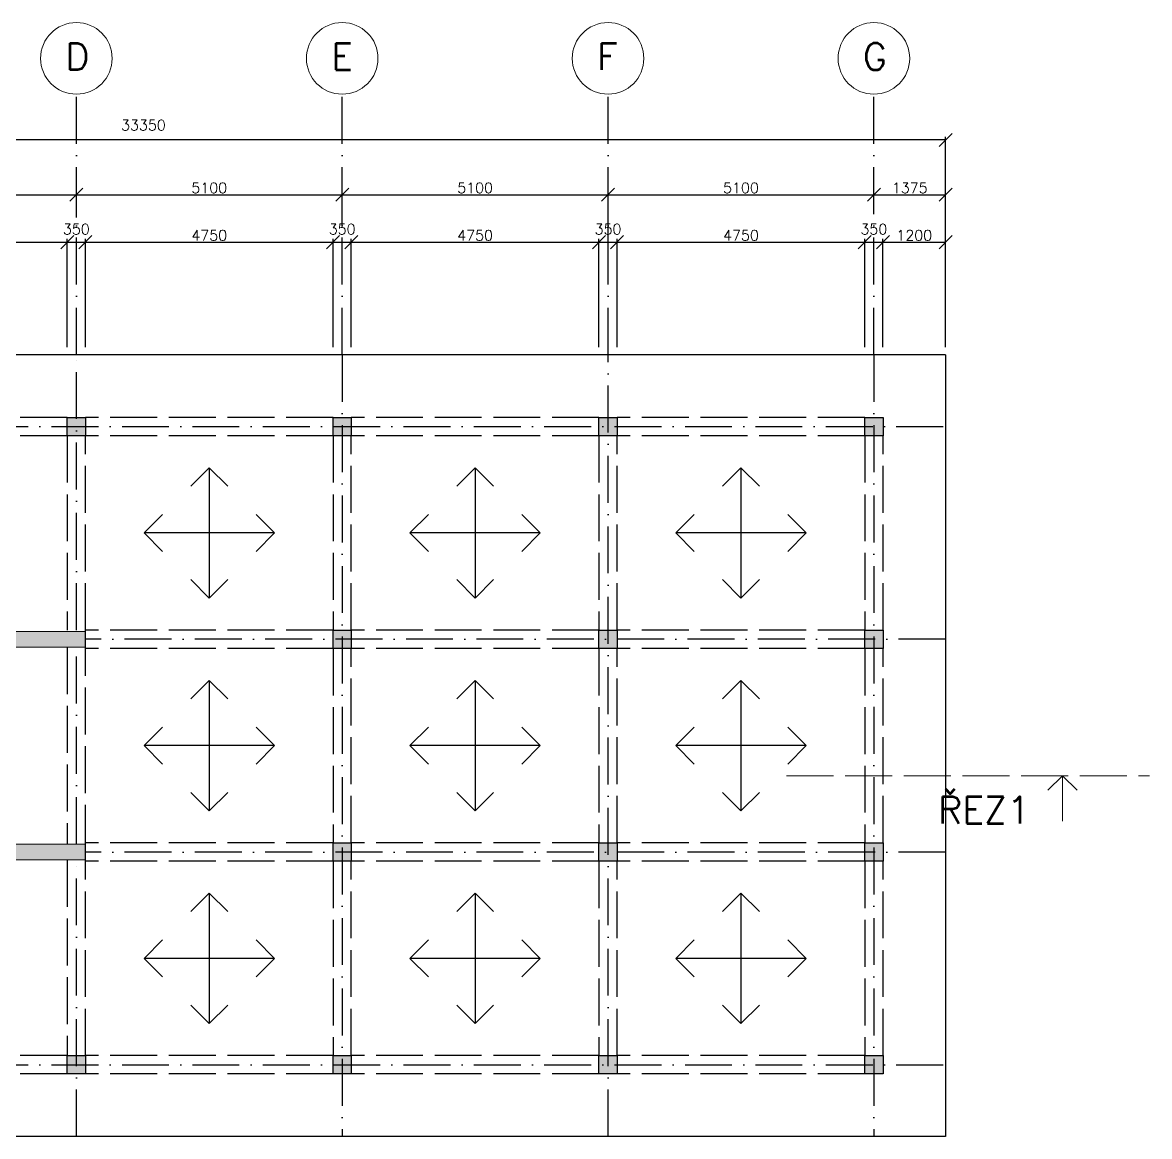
# Model space of a CAD drawing. Header units: millimetres. Extents: x -3518363 to 3223740, y -1530229 to 774657.
# Drawn here: x 2213911 to 2235530, y 247517 to 268880 of the extents above; entities that cross this region are included whole.
import ezdxf

# ---------------------------------------------------------------- set-up
doc = ezdxf.new("R2010")
doc.units = ezdxf.units.MM
doc.header["$LTSCALE"] = 15
doc.header["$MEASUREMENT"] = 0
doc.linetypes.add('ACAD_ISO02W100', pattern=[15, 12, -3])
doc.linetypes.add('ACAD_ISO10W100', pattern=[18, 12, -3, 0, -3])
doc.layers.get('0').update_dxf_attribs({"linetype": 'CONTINUOUS'})
doc.layers.get('DEFPOINTS').update_dxf_attribs({"linetype": 'CONTINUOUS'})
for name, color, linetype, lineweight in [('bedneni-stena', 7, 'CONTINUOUS', 18), ('koty', 4, 'CONTINUOUS', 15), ('Okna a dveře', 2, 'CONTINUOUS', 30), ('osy prův', 30, 'ACAD_ISO10W100', 15), ('texty', 255, 'CONTINUOUS', 15), ('ŘEZ', 11, 'ACAD_ISO10W100', 15)]:
    doc.layers.add(name, color=color, linetype=linetype, lineweight=lineweight)
for name, color, linetype in [('HRANICE ZEMINY', 200, 'CONTINUOUS'), ('objekt 1', 40, 'CONTINUOUS'), ('skryte prův', 120, 'ACAD_ISO02W100'), ('sloupy', 100, 'CONTINUOUS')]:
    doc.layers.add(name, color=color, linetype=linetype)
doc.styles.add('romans', font='romans.shx')
doc.dimstyles.new('M 1-50', dxfattribs={"dimscale": 50, "dimtxt": 2.5, "dimasz": 2.5, "dimexe": 1.25, "dimexo": 3, "dimtad": 1, "dimtxsty": 'romans', "dimblk": 'OBLIQUE', "dimcen": 2.5, "dimadec": 0, "dimazin": 0, "dimtfac": 1, "dimtmove": 2, "dimatfit": 3, "dimfxl": 1, "dimarcsym": 0})

# ---------------------------------------------------------------- blocks, each defined once
blk = doc.blocks.new('_Oblique')
at = {"color": 0, "linetype": 'ByBlock', "lineweight": -2}
blk.add_line((-0.5, -0.5), (0.5, 0.5), dxfattribs=at)
blk = doc.blocks.new('*D149')
at = {"layer": 'DEFPOINTS', "color": 0, "linetype": 'ByBlock', "lineweight": 20, "ltscale": 5, "transparency": 16777216}
for p in [(2198268, 266628), (2198268, 264760, 0), (2231618, 262507)]:
    blk.add_point(p, dxfattribs=at)
at = {"layer": 'koty', "color": 0, "linetype": 'ByBlock', "lineweight": -2, "ltscale": 5, "transparency": 16777216}
for p, q in [((2198268, 264910), (2198268, 266690)), ((2231618, 266628), (2198268, 266628)), ((2231618, 262657), (2231618, 266690))]:
    blk.add_line(p, q, dxfattribs=at)
at = {"layer": 'koty', "color": 0, "linetype": 'ByBlock', "lineweight": -2, "ltscale": 5, "transparency": 16777216, "xscale": 250, "yscale": 250, "zscale": 250, "rotation": 180}
blk.add_blockref('_Oblique', (2198268, 266628), dxfattribs=at)
at = {"layer": 'koty', "color": 0, "linetype": 'ByBlock', "lineweight": -2, "ltscale": 5, "transparency": 16777216, "xscale": 250, "yscale": 250, "zscale": 250}
blk.add_blockref('_Oblique', (2231618, 266628), dxfattribs=at)
at = {"layer": 'koty', "color": 0, "linetype": 'ByBlock', "lineweight": 20, "ltscale": 5, "transparency": 16777216, "insert": (2216230, 266912), "char_height": 200, "attachment_point": 5, "style": 'romans'}
blk.add_mtext('33350', dxfattribs=at)
blk = doc.blocks.new('*D154')
at = {"layer": 'DEFPOINTS', "color": 0, "linetype": 'ByBlock', "lineweight": 20, "ltscale": 5, "transparency": 16777216}
for p in [(2214768, 264668), (2210018, 262507), (2214768, 262507)]:
    blk.add_point(p, dxfattribs=at)
at = {"layer": 'koty', "color": 0, "linetype": 'ByBlock', "lineweight": -2, "ltscale": 5, "transparency": 16777216}
for p, q in [((2210018, 262657), (2210018, 264730)), ((2210018, 264668), (2214768, 264668)), ((2214768, 262657), (2214768, 264730))]:
    blk.add_line(p, q, dxfattribs=at)
at = {"layer": 'koty', "color": 0, "linetype": 'ByBlock', "lineweight": -2, "ltscale": 5, "transparency": 16777216, "xscale": 250, "yscale": 250, "zscale": 250, "rotation": 180}
blk.add_blockref('_Oblique', (2210018, 264668), dxfattribs=at)
at = {"layer": 'koty', "color": 0, "linetype": 'ByBlock', "lineweight": -2, "ltscale": 5, "transparency": 16777216, "xscale": 250, "yscale": 250, "zscale": 250}
blk.add_blockref('_Oblique', (2214768, 264668), dxfattribs=at)
at = {"layer": 'koty', "color": 0, "linetype": 'ByBlock', "lineweight": 20, "ltscale": 5, "transparency": 16777216, "insert": (2212393, 264799), "char_height": 200, "attachment_point": 5, "style": 'romans'}
blk.add_mtext('4750', dxfattribs=at)
blk = doc.blocks.new('*D155')
at = {"layer": 'DEFPOINTS', "color": 0, "linetype": 'ByBlock', "lineweight": 20, "ltscale": 5, "transparency": 16777216}
for p in [(2215118, 264668), (2214768, 262507), (2215118, 262507)]:
    blk.add_point(p, dxfattribs=at)
at = {"layer": 'koty', "color": 0, "linetype": 'ByBlock', "lineweight": -2, "ltscale": 5, "transparency": 16777216}
for p, q in [((2214768, 262657), (2214768, 264730)), ((2214768, 264668), (2215118, 264668)), ((2215118, 262657), (2215118, 264730))]:
    blk.add_line(p, q, dxfattribs=at)
at = {"layer": 'koty', "color": 0, "linetype": 'ByBlock', "lineweight": -2, "ltscale": 5, "transparency": 16777216, "xscale": 250, "yscale": 250, "zscale": 250, "rotation": 180}
blk.add_blockref('_Oblique', (2214768, 264668), dxfattribs=at)
at = {"layer": 'koty', "color": 0, "linetype": 'ByBlock', "lineweight": -2, "ltscale": 5, "transparency": 16777216, "xscale": 250, "yscale": 250, "zscale": 250}
blk.add_blockref('_Oblique', (2215118, 264668), dxfattribs=at)
at = {"layer": 'koty', "color": 0, "linetype": 'ByBlock', "lineweight": 20, "ltscale": 5, "transparency": 16777216, "insert": (2214943, 264918), "char_height": 200, "attachment_point": 5, "style": 'romans'}
blk.add_mtext('350', dxfattribs=at)
blk = doc.blocks.new('*D156')
at = {"layer": 'DEFPOINTS', "color": 0, "linetype": 'ByBlock', "lineweight": 20, "ltscale": 5, "transparency": 16777216}
for p in [(2219868, 264668), (2215118, 262507), (2219868, 262507)]:
    blk.add_point(p, dxfattribs=at)
at = {"layer": 'koty', "color": 0, "linetype": 'ByBlock', "lineweight": -2, "ltscale": 5, "transparency": 16777216}
for p, q in [((2215118, 262657), (2215118, 264730)), ((2215118, 264668), (2219868, 264668)), ((2219868, 262657), (2219868, 264730))]:
    blk.add_line(p, q, dxfattribs=at)
at = {"layer": 'koty', "color": 0, "linetype": 'ByBlock', "lineweight": -2, "ltscale": 5, "transparency": 16777216, "xscale": 250, "yscale": 250, "zscale": 250, "rotation": 180}
blk.add_blockref('_Oblique', (2215118, 264668), dxfattribs=at)
at = {"layer": 'koty', "color": 0, "linetype": 'ByBlock', "lineweight": -2, "ltscale": 5, "transparency": 16777216, "xscale": 250, "yscale": 250, "zscale": 250}
blk.add_blockref('_Oblique', (2219868, 264668), dxfattribs=at)
at = {"layer": 'koty', "color": 0, "linetype": 'ByBlock', "lineweight": 20, "ltscale": 5, "transparency": 16777216, "insert": (2217493, 264799), "char_height": 200, "attachment_point": 5, "style": 'romans'}
blk.add_mtext('4750', dxfattribs=at)
blk = doc.blocks.new('*D157')
at = {"layer": 'DEFPOINTS', "color": 0, "linetype": 'ByBlock', "lineweight": 20, "ltscale": 5, "transparency": 16777216}
for p in [(2220218, 264668), (2219868, 262507), (2220218, 262507)]:
    blk.add_point(p, dxfattribs=at)
at = {"layer": 'koty', "color": 0, "linetype": 'ByBlock', "lineweight": -2, "ltscale": 5, "transparency": 16777216}
for p, q in [((2219868, 262657), (2219868, 264730)), ((2219868, 264668), (2220218, 264668)), ((2220218, 262657), (2220218, 264730))]:
    blk.add_line(p, q, dxfattribs=at)
at = {"layer": 'koty', "color": 0, "linetype": 'ByBlock', "lineweight": -2, "ltscale": 5, "transparency": 16777216, "xscale": 250, "yscale": 250, "zscale": 250, "rotation": 180}
blk.add_blockref('_Oblique', (2219868, 264668), dxfattribs=at)
at = {"layer": 'koty', "color": 0, "linetype": 'ByBlock', "lineweight": -2, "ltscale": 5, "transparency": 16777216, "xscale": 250, "yscale": 250, "zscale": 250}
blk.add_blockref('_Oblique', (2220218, 264668), dxfattribs=at)
at = {"layer": 'koty', "color": 0, "linetype": 'ByBlock', "lineweight": 20, "ltscale": 5, "transparency": 16777216, "insert": (2220043, 264918), "char_height": 200, "attachment_point": 5, "style": 'romans'}
blk.add_mtext('350', dxfattribs=at)
blk = doc.blocks.new('*D158')
at = {"layer": 'DEFPOINTS', "color": 0, "linetype": 'ByBlock', "lineweight": 20, "ltscale": 5, "transparency": 16777216}
for p in [(2224968, 264668), (2220218, 262507), (2224968, 262507)]:
    blk.add_point(p, dxfattribs=at)
at = {"layer": 'koty', "color": 0, "linetype": 'ByBlock', "lineweight": -2, "ltscale": 5, "transparency": 16777216}
for p, q in [((2220218, 262657), (2220218, 264730)), ((2220218, 264668), (2224968, 264668)), ((2224968, 262657), (2224968, 264730))]:
    blk.add_line(p, q, dxfattribs=at)
at = {"layer": 'koty', "color": 0, "linetype": 'ByBlock', "lineweight": -2, "ltscale": 5, "transparency": 16777216, "xscale": 250, "yscale": 250, "zscale": 250, "rotation": 180}
blk.add_blockref('_Oblique', (2220218, 264668), dxfattribs=at)
at = {"layer": 'koty', "color": 0, "linetype": 'ByBlock', "lineweight": -2, "ltscale": 5, "transparency": 16777216, "xscale": 250, "yscale": 250, "zscale": 250}
blk.add_blockref('_Oblique', (2224968, 264668), dxfattribs=at)
at = {"layer": 'koty', "color": 0, "linetype": 'ByBlock', "lineweight": 20, "ltscale": 5, "transparency": 16777216, "insert": (2222593, 264799), "char_height": 200, "attachment_point": 5, "style": 'romans'}
blk.add_mtext('4750', dxfattribs=at)
blk = doc.blocks.new('*D159')
at = {"layer": 'DEFPOINTS', "color": 0, "linetype": 'ByBlock', "lineweight": 20, "ltscale": 5, "transparency": 16777216}
for p in [(2225318, 264668), (2224968, 262507), (2225318, 262507)]:
    blk.add_point(p, dxfattribs=at)
at = {"layer": 'koty', "color": 0, "linetype": 'ByBlock', "lineweight": -2, "ltscale": 5, "transparency": 16777216}
for p, q in [((2224968, 262657), (2224968, 264730)), ((2224968, 264668), (2225318, 264668)), ((2225318, 262657), (2225318, 264730))]:
    blk.add_line(p, q, dxfattribs=at)
at = {"layer": 'koty', "color": 0, "linetype": 'ByBlock', "lineweight": -2, "ltscale": 5, "transparency": 16777216, "xscale": 250, "yscale": 250, "zscale": 250, "rotation": 180}
blk.add_blockref('_Oblique', (2224968, 264668), dxfattribs=at)
at = {"layer": 'koty', "color": 0, "linetype": 'ByBlock', "lineweight": -2, "ltscale": 5, "transparency": 16777216, "xscale": 250, "yscale": 250, "zscale": 250}
blk.add_blockref('_Oblique', (2225318, 264668), dxfattribs=at)
at = {"layer": 'koty', "color": 0, "linetype": 'ByBlock', "lineweight": 20, "ltscale": 5, "transparency": 16777216, "insert": (2225143, 264918), "char_height": 200, "attachment_point": 5, "style": 'romans'}
blk.add_mtext('350', dxfattribs=at)
blk = doc.blocks.new('*D160')
at = {"layer": 'DEFPOINTS', "color": 0, "linetype": 'ByBlock', "lineweight": 20, "ltscale": 5, "transparency": 16777216}
for p in [(2230068, 264668), (2225318, 262507), (2230068, 262507)]:
    blk.add_point(p, dxfattribs=at)
at = {"layer": 'koty', "color": 0, "linetype": 'ByBlock', "lineweight": -2, "ltscale": 5, "transparency": 16777216}
for p, q in [((2225318, 262657), (2225318, 264730)), ((2225318, 264668), (2230068, 264668)), ((2230068, 262657), (2230068, 264730))]:
    blk.add_line(p, q, dxfattribs=at)
at = {"layer": 'koty', "color": 0, "linetype": 'ByBlock', "lineweight": -2, "ltscale": 5, "transparency": 16777216, "xscale": 250, "yscale": 250, "zscale": 250, "rotation": 180}
blk.add_blockref('_Oblique', (2225318, 264668), dxfattribs=at)
at = {"layer": 'koty', "color": 0, "linetype": 'ByBlock', "lineweight": -2, "ltscale": 5, "transparency": 16777216, "xscale": 250, "yscale": 250, "zscale": 250}
blk.add_blockref('_Oblique', (2230068, 264668), dxfattribs=at)
at = {"layer": 'koty', "color": 0, "linetype": 'ByBlock', "lineweight": 20, "ltscale": 5, "transparency": 16777216, "insert": (2227693, 264799), "char_height": 200, "attachment_point": 5, "style": 'romans'}
blk.add_mtext('4750', dxfattribs=at)
blk = doc.blocks.new('*D161')
at = {"layer": 'DEFPOINTS', "color": 0, "linetype": 'ByBlock', "lineweight": 20, "ltscale": 5, "transparency": 16777216}
for p in [(2230418, 264668), (2230068, 262507), (2230418, 262507)]:
    blk.add_point(p, dxfattribs=at)
at = {"layer": 'koty', "color": 0, "linetype": 'ByBlock', "lineweight": -2, "ltscale": 5, "transparency": 16777216}
for p, q in [((2230068, 262657), (2230068, 264730)), ((2230068, 264668), (2230418, 264668)), ((2230418, 262657), (2230418, 264730))]:
    blk.add_line(p, q, dxfattribs=at)
at = {"layer": 'koty', "color": 0, "linetype": 'ByBlock', "lineweight": -2, "ltscale": 5, "transparency": 16777216, "xscale": 250, "yscale": 250, "zscale": 250, "rotation": 180}
blk.add_blockref('_Oblique', (2230068, 264668), dxfattribs=at)
at = {"layer": 'koty', "color": 0, "linetype": 'ByBlock', "lineweight": -2, "ltscale": 5, "transparency": 16777216, "xscale": 250, "yscale": 250, "zscale": 250}
blk.add_blockref('_Oblique', (2230418, 264668), dxfattribs=at)
at = {"layer": 'koty', "color": 0, "linetype": 'ByBlock', "lineweight": 20, "ltscale": 5, "transparency": 16777216, "insert": (2230243, 264918), "char_height": 200, "attachment_point": 5, "style": 'romans'}
blk.add_mtext('350', dxfattribs=at)
blk = doc.blocks.new('*D162')
at = {"layer": 'DEFPOINTS', "color": 0, "linetype": 'ByBlock', "lineweight": 20, "ltscale": 5, "transparency": 16777216}
for p in [(2231618, 264668), (2230418, 262507), (2231618, 262507)]:
    blk.add_point(p, dxfattribs=at)
at = {"layer": 'koty', "color": 0, "linetype": 'ByBlock', "lineweight": -2, "ltscale": 5, "transparency": 16777216}
for p, q in [((2230418, 262657), (2230418, 264730)), ((2230418, 264668), (2231618, 264668)), ((2231618, 262657), (2231618, 264730))]:
    blk.add_line(p, q, dxfattribs=at)
at = {"layer": 'koty', "color": 0, "linetype": 'ByBlock', "lineweight": -2, "ltscale": 5, "transparency": 16777216, "xscale": 250, "yscale": 250, "zscale": 250, "rotation": 180}
blk.add_blockref('_Oblique', (2230418, 264668), dxfattribs=at)
at = {"layer": 'koty', "color": 0, "linetype": 'ByBlock', "lineweight": -2, "ltscale": 5, "transparency": 16777216, "xscale": 250, "yscale": 250, "zscale": 250}
blk.add_blockref('_Oblique', (2231618, 264668), dxfattribs=at)
at = {"layer": 'koty', "color": 0, "linetype": 'ByBlock', "lineweight": 20, "ltscale": 5, "transparency": 16777216, "insert": (2231018, 264799), "char_height": 200, "attachment_point": 5, "style": 'romans'}
blk.add_mtext('1200', dxfattribs=at)
blk = doc.blocks.new('*D166')
at = {"layer": 'DEFPOINTS', "color": 0, "linetype": 'ByBlock', "lineweight": 20, "ltscale": 5, "transparency": 16777216}
for p in [(2214943, 265578), (2209843, 264000), (2214943, 263694)]:
    blk.add_point(p, dxfattribs=at)
at = {"layer": 'koty', "color": 0, "linetype": 'ByBlock', "lineweight": -2, "ltscale": 5, "transparency": 16777216}
for p, q in [((2209843, 265450), (2209843, 265640)), ((2209843, 265578), (2214943, 265578)), ((2214943, 265144), (2214943, 265640))]:
    blk.add_line(p, q, dxfattribs=at)
at = {"layer": 'koty', "color": 0, "linetype": 'ByBlock', "lineweight": -2, "ltscale": 5, "transparency": 16777216, "xscale": 250, "yscale": 250, "zscale": 250, "rotation": 180}
blk.add_blockref('_Oblique', (2209843, 265578), dxfattribs=at)
at = {"layer": 'koty', "color": 0, "linetype": 'ByBlock', "lineweight": -2, "ltscale": 5, "transparency": 16777216, "xscale": 250, "yscale": 250, "zscale": 250}
blk.add_blockref('_Oblique', (2214943, 265578), dxfattribs=at)
at = {"layer": 'koty', "color": 0, "linetype": 'ByBlock', "lineweight": 20, "ltscale": 5, "transparency": 16777216, "insert": (2212393, 265709), "char_height": 200, "attachment_point": 5, "style": 'romans'}
blk.add_mtext('5100', dxfattribs=at)
blk = doc.blocks.new('*D167')
at = {"layer": 'DEFPOINTS', "color": 0, "linetype": 'ByBlock', "lineweight": 20, "ltscale": 5, "transparency": 16777216}
for p in [(2220043, 265578), (2214943, 263694), (2220043, 263520)]:
    blk.add_point(p, dxfattribs=at)
at = {"layer": 'koty', "color": 0, "linetype": 'ByBlock', "lineweight": -2, "ltscale": 5, "transparency": 16777216}
for p, q in [((2214943, 265144), (2214943, 265640)), ((2214943, 265578), (2220043, 265578)), ((2220043, 264970), (2220043, 265640))]:
    blk.add_line(p, q, dxfattribs=at)
at = {"layer": 'koty', "color": 0, "linetype": 'ByBlock', "lineweight": -2, "ltscale": 5, "transparency": 16777216, "xscale": 250, "yscale": 250, "zscale": 250, "rotation": 180}
blk.add_blockref('_Oblique', (2214943, 265578), dxfattribs=at)
at = {"layer": 'koty', "color": 0, "linetype": 'ByBlock', "lineweight": -2, "ltscale": 5, "transparency": 16777216, "xscale": 250, "yscale": 250, "zscale": 250}
blk.add_blockref('_Oblique', (2220043, 265578), dxfattribs=at)
at = {"layer": 'koty', "color": 0, "linetype": 'ByBlock', "lineweight": 20, "ltscale": 5, "transparency": 16777216, "insert": (2217493, 265709), "char_height": 200, "attachment_point": 5, "style": 'romans'}
blk.add_mtext('5100', dxfattribs=at)
blk = doc.blocks.new('*D168')
at = {"layer": 'DEFPOINTS', "color": 0, "linetype": 'ByBlock', "lineweight": 20, "ltscale": 5, "transparency": 16777216}
for p in [(2225143, 265578), (2220043, 263520), (2225143, 263260)]:
    blk.add_point(p, dxfattribs=at)
at = {"layer": 'koty', "color": 0, "linetype": 'ByBlock', "lineweight": -2, "ltscale": 5, "transparency": 16777216}
for p, q in [((2220043, 264970), (2220043, 265640)), ((2220043, 265578), (2225143, 265578)), ((2225143, 264710), (2225143, 265640))]:
    blk.add_line(p, q, dxfattribs=at)
at = {"layer": 'koty', "color": 0, "linetype": 'ByBlock', "lineweight": -2, "ltscale": 5, "transparency": 16777216, "xscale": 250, "yscale": 250, "zscale": 250, "rotation": 180}
blk.add_blockref('_Oblique', (2220043, 265578), dxfattribs=at)
at = {"layer": 'koty', "color": 0, "linetype": 'ByBlock', "lineweight": -2, "ltscale": 5, "transparency": 16777216, "xscale": 250, "yscale": 250, "zscale": 250}
blk.add_blockref('_Oblique', (2225143, 265578), dxfattribs=at)
at = {"layer": 'koty', "color": 0, "linetype": 'ByBlock', "lineweight": 20, "ltscale": 5, "transparency": 16777216, "insert": (2222593, 265709), "char_height": 200, "attachment_point": 5, "style": 'romans'}
blk.add_mtext('5100', dxfattribs=at)
blk = doc.blocks.new('*D169')
at = {"layer": 'DEFPOINTS', "color": 0, "linetype": 'ByBlock', "lineweight": 20, "ltscale": 5, "transparency": 16777216}
for p in [(2230243, 265578), (2230243, 264120), (2225143, 263260)]:
    blk.add_point(p, dxfattribs=at)
at = {"layer": 'koty', "color": 0, "linetype": 'ByBlock', "lineweight": -2, "ltscale": 5, "transparency": 16777216}
for p, q in [((2225143, 264710), (2225143, 265640)), ((2225143, 265578), (2230243, 265578)), ((2230243, 265570), (2230243, 265640))]:
    blk.add_line(p, q, dxfattribs=at)
at = {"layer": 'koty', "color": 0, "linetype": 'ByBlock', "lineweight": -2, "ltscale": 5, "transparency": 16777216, "xscale": 250, "yscale": 250, "zscale": 250, "rotation": 180}
blk.add_blockref('_Oblique', (2225143, 265578), dxfattribs=at)
at = {"layer": 'koty', "color": 0, "linetype": 'ByBlock', "lineweight": -2, "ltscale": 5, "transparency": 16777216, "xscale": 250, "yscale": 250, "zscale": 250}
blk.add_blockref('_Oblique', (2230243, 265578), dxfattribs=at)
at = {"layer": 'koty', "color": 0, "linetype": 'ByBlock', "lineweight": 20, "ltscale": 5, "transparency": 16777216, "insert": (2227693, 265709), "char_height": 200, "attachment_point": 5, "style": 'romans'}
blk.add_mtext('5100', dxfattribs=at)
blk = doc.blocks.new('*D170')
at = {"layer": 'DEFPOINTS', "color": 0, "linetype": 'ByBlock', "lineweight": 20, "ltscale": 5, "transparency": 16777216}
for p in [(2231618, 265578), (2230243, 264120), (2231618, 262507)]:
    blk.add_point(p, dxfattribs=at)
at = {"layer": 'koty', "color": 0, "linetype": 'ByBlock', "lineweight": -2, "ltscale": 5, "transparency": 16777216}
for p, q in [((2230243, 265570), (2230243, 265640)), ((2230243, 265578), (2231618, 265578)), ((2231618, 263957), (2231618, 265640))]:
    blk.add_line(p, q, dxfattribs=at)
at = {"layer": 'koty', "color": 0, "linetype": 'ByBlock', "lineweight": -2, "ltscale": 5, "transparency": 16777216, "xscale": 250, "yscale": 250, "zscale": 250, "rotation": 180}
blk.add_blockref('_Oblique', (2230243, 265578), dxfattribs=at)
at = {"layer": 'koty', "color": 0, "linetype": 'ByBlock', "lineweight": -2, "ltscale": 5, "transparency": 16777216, "xscale": 250, "yscale": 250, "zscale": 250}
blk.add_blockref('_Oblique', (2231618, 265578), dxfattribs=at)
at = {"layer": 'koty', "color": 0, "linetype": 'ByBlock', "lineweight": 20, "ltscale": 5, "transparency": 16777216, "insert": (2230931, 265709), "char_height": 200, "attachment_point": 5, "style": 'romans'}
blk.add_mtext('1375', dxfattribs=at)

msp = doc.modelspace()

# ---------------------------------------------------------------- hatches: boundary and pattern name
at = {"layer": 'HRANICE ZEMINY', "linetype": 'ACAD_ISO02W100', "lineweight": -3, "extrusion": (1.93959e-16, -3.39308e-16, -1)}
h = msp.add_hatch(color=256, dxfattribs=at)
h.dxf.hatch_style = 1
h.paths.add_polyline_path([(-2199468.376, 261306.607), (-2199818.376, 261306.607), (-2199818.376, 260956.607), (-2199468.376, 260956.607)])
h.paths.add_polyline_path([(-2204568.376, 260956.607), (-2204568.376, 261306.607), (-2204918.376, 261306.607), (-2204918.376, 260956.607)])
h.paths.add_polyline_path([(-2209668.376, 260956.607), (-2209668.376, 261306.607), (-2210018.376, 261306.607), (-2210018.376, 260956.607)])
h.paths.add_polyline_path([(-2214768.376, 260956.607), (-2214768.376, 261306.607), (-2215118.376, 261306.607), (-2215118.376, 260956.607)])
h.paths.add_polyline_path([(-2219868.376, 260956.607), (-2219868.376, 261306.607), (-2220218.376, 261306.607), (-2220218.376, 260956.607)])
h.paths.add_polyline_path([(-2224968.376, 260956.607), (-2224968.376, 261306.607), (-2225318.376, 261306.607), (-2225318.376, 260956.607)])
h.paths.add_polyline_path([(-2230068.376, 260956.607), (-2230068.376, 261306.607), (-2230418.376, 261306.607), (-2230418.376, 260956.607)])
at = {"layer": 'HRANICE ZEMINY', "linetype": 'ByBlock', "lineweight": -3, "extrusion": (1.93959e-16, -3.39308e-16, -1)}
h = msp.add_hatch(color=256, dxfattribs=at)
h.dxf.hatch_style = 1
h.paths.add_polyline_path([(-2199468.376, 252796.607), (-2199468.376, 253146.607), (-2199818.376, 253146.607), (-2199818.376, 252796.607)])
h.paths.add_polyline_path([(-2204568.376, 252796.607), (-2204568.376, 253146.607), (-2204918.376, 253146.607), (-2204918.376, 252796.607)])
h.paths.add_polyline_path([(-2204568.376, 256876.607), (-2204568.376, 257226.607), (-2204918.376, 257226.607), (-2204918.376, 256876.607)])
h.paths.add_polyline_path([(-2199468.376, 256876.607), (-2199468.376, 257226.607), (-2199818.376, 257226.607), (-2199818.376, 256876.607)])
h.paths.add_polyline_path([(-2219868.376, 252796.607), (-2219868.376, 253146.607), (-2220218.376, 253146.607), (-2220218.376, 252796.607)])
h.paths.add_polyline_path([(-2230068.376, 252796.607), (-2230068.376, 253146.607), (-2230418.376, 253146.607), (-2230418.376, 252796.607)])
h.paths.add_polyline_path([(-2224968.376, 252796.607), (-2224968.376, 253146.607), (-2225318.376, 253146.607), (-2225318.376, 252796.607)])
h.paths.add_polyline_path([(-2230068.376, 256876.607), (-2230068.376, 257226.607), (-2230418.376, 257226.607), (-2230418.376, 256876.607)])
h.paths.add_polyline_path([(-2224968.376, 256876.607), (-2224968.376, 257226.607), (-2225318.376, 257226.607), (-2225318.376, 256876.607)])
h.paths.add_polyline_path([(-2219868.376, 256876.607), (-2219868.376, 257226.607), (-2220218.376, 257226.607), (-2220218.376, 256876.607)])
at = {"layer": 'HRANICE ZEMINY', "linetype": 'ByBlock', "lineweight": 20, "ltscale": 5}
h = msp.add_hatch(color=256, dxfattribs=at)
h.dxf.hatch_style = 1
h.paths.add_polyline_path([(2209993.376, 256901.607), (2215118.376, 256901.607), (2215118.376, 257051.607), (2215118.376, 257201.607), (2209693.376, 257201.607), (2209693.376, 256901.607), (2209693.376, 252821.607), (2215118.376, 252821.607), (2215118.376, 253121.607), (2214943.376, 253121.607), (2209993.376, 253121.607)])
at = {"layer": 'HRANICE ZEMINY', "linetype": 'ACAD_ISO02W100', "lineweight": -3, "extrusion": (1.93959e-16, -3.39308e-16, -1)}
h = msp.add_hatch(color=256, dxfattribs=at)
h.dxf.hatch_style = 1
h.paths.add_polyline_path([(-2199468.376, 248716.607), (-2199468.376, 249066.607), (-2199818.376, 249066.607), (-2199818.376, 248716.607)])
h.paths.add_polyline_path([(-2204568.376, 248716.607), (-2204568.376, 249066.607), (-2204918.376, 249066.607), (-2204918.376, 248716.607)])
h.paths.add_polyline_path([(-2209668.376, 248716.607), (-2209668.376, 249066.607), (-2210018.376, 249066.607), (-2210018.376, 248716.607)])
h.paths.add_polyline_path([(-2214768.376, 248716.607), (-2214768.376, 249066.607), (-2215118.376, 249066.607), (-2215118.376, 248716.607)])
h.paths.add_polyline_path([(-2219868.376, 248716.607), (-2219868.376, 249066.607), (-2220218.376, 249066.607), (-2220218.376, 248716.607)])
h.paths.add_polyline_path([(-2224968.376, 248716.607), (-2224968.376, 249066.607), (-2225318.376, 249066.607), (-2225318.376, 248716.607)])
h.paths.add_polyline_path([(-2230068.376, 248716.607), (-2230068.376, 249066.607), (-2230418.376, 249066.607), (-2230418.376, 248716.607)])

# ---------------------------------------------------------------- linework, layer by layer
at = {"layer": 'bedneni-stena', "linetype": 'ByBlock', "lineweight": 20, "ltscale": 5}
for p, q in [((2209693.376, 257201.607), (2215118.376, 257201.607)), ((2215118.376, 257201.607), (2215118.376, 257051.607)), ((2215118.376, 257051.607), (2215118.376, 256901.607)), ((2215118.376, 256901.607), (2209993.376, 256901.607)), ((2209993.376, 253121.607), (2214943.376, 253121.607)), ((2214943.376, 253121.607), (2215118.376, 253121.607)), ((2215118.376, 253121.607), (2215118.376, 252821.607)), ((2215118.376, 252821.607), (2209693.376, 252821.607))]:
    msp.add_line(p, q, dxfattribs=at)
at = {"layer": 'objekt 1', "lineweight": -3, "extrusion": (1.93959e-16, -3.39308e-16, -1)}
for p, q in [((2231618.376, 262506.607), (2198268.376, 262506.607)), ((2231618.376, 262506.607), (2231618.376, 247516.607)), ((2231618.376, 247516.607), (2198268.376, 247516.607))]:
    msp.add_line(p, q, dxfattribs=at)
at = {"layer": 'objekt 1', "linetype": 'ByBlock', "lineweight": -3, "extrusion": (1.93959e-16, -3.39308e-16, -1)}
for p, q in [((2215118.376, 257046.607), (2215118.376, 257226.607)), ((2215118.376, 252796.607), (2215118.376, 252976.607))]:
    msp.add_line(p, q, dxfattribs=at)
at = {"layer": 'Okna a dveře', "lineweight": -3, "ltscale": 20, "extrusion": (1.93959e-16, -3.39308e-16, -1)}
for p, q in [((2217493.376, 260341.607), (2217139.823, 259988.054)), ((2217493.376, 260341.607), (2217493.376, 257841.607)), ((2217846.93, 259988.054), (2217493.376, 260341.607)), ((2222593.376, 260341.607), (2222239.823, 259988.054)), ((2222593.376, 260341.607), (2222593.376, 257841.607)), ((2222946.93, 259988.054), (2222593.376, 260341.607)), ((2227693.376, 260341.607), (2227339.823, 259988.054)), ((2227693.376, 260341.607), (2227693.376, 257841.607)), ((2228046.93, 259988.054), (2227693.376, 260341.607)), ((2216596.93, 259445.161), (2216243.376, 259091.607)), ((2218743.376, 259091.607), (2218389.823, 259445.161)), ((2221696.93, 259445.161), (2221343.376, 259091.607)), ((2223843.376, 259091.607), (2223489.823, 259445.161)), ((2226796.93, 259445.161), (2226443.376, 259091.607)), ((2228943.376, 259091.607), (2228589.823, 259445.161)), ((2218743.376, 259091.607), (2216243.376, 259091.607)), ((2216243.376, 259091.607), (2216596.93, 258738.054)), ((2218389.823, 258738.054), (2218743.376, 259091.607)), ((2223843.376, 259091.607), (2221343.376, 259091.607)), ((2221343.376, 259091.607), (2221696.93, 258738.054)), ((2223489.823, 258738.054), (2223843.376, 259091.607)), ((2228943.376, 259091.607), (2226443.376, 259091.607)), ((2226443.376, 259091.607), (2226796.93, 258738.054)), ((2228589.823, 258738.054), (2228943.376, 259091.607)), ((2217139.823, 258195.161), (2217493.376, 257841.607)), ((2217493.376, 257841.607), (2217846.93, 258195.161)), ((2222239.823, 258195.161), (2222593.376, 257841.607)), ((2222593.376, 257841.607), (2222946.93, 258195.161)), ((2227339.823, 258195.161), (2227693.376, 257841.607)), ((2227693.376, 257841.607), (2228046.93, 258195.161)), ((2217493.376, 256261.607), (2217139.823, 255908.054)), ((2217493.376, 256261.607), (2217493.376, 253761.607)), ((2217846.93, 255908.054), (2217493.376, 256261.607)), ((2222593.376, 256261.607), (2222239.823, 255908.054)), ((2222593.376, 256261.607), (2222593.376, 253761.607)), ((2222946.93, 255908.054), (2222593.376, 256261.607)), ((2227693.376, 256261.607), (2227339.823, 255908.054)), ((2227693.376, 256261.607), (2227693.376, 253761.607)), ((2228046.93, 255908.054), (2227693.376, 256261.607)), ((2216596.93, 255365.161), (2216243.376, 255011.607)), ((2218743.376, 255011.607), (2218389.823, 255365.161)), ((2221696.93, 255365.161), (2221343.376, 255011.607)), ((2223843.376, 255011.607), (2223489.823, 255365.161)), ((2226796.93, 255365.161), (2226443.376, 255011.607)), ((2228943.376, 255011.607), (2228589.823, 255365.161)), ((2218743.376, 255011.607), (2216243.376, 255011.607)), ((2216243.376, 255011.607), (2216596.93, 254658.054)), ((2218389.823, 254658.054), (2218743.376, 255011.607)), ((2223843.376, 255011.607), (2221343.376, 255011.607)), ((2221343.376, 255011.607), (2221696.93, 254658.054)), ((2223489.823, 254658.054), (2223843.376, 255011.607)), ((2228943.376, 255011.607), (2226443.376, 255011.607)), ((2226443.376, 255011.607), (2226796.93, 254658.054)), ((2228589.823, 254658.054), (2228943.376, 255011.607)), ((2217139.823, 254115.161), (2217493.376, 253761.607)), ((2217493.376, 253761.607), (2217846.93, 254115.161)), ((2222239.823, 254115.161), (2222593.376, 253761.607)), ((2222593.376, 253761.607), (2222946.93, 254115.161)), ((2227339.823, 254115.161), (2227693.376, 253761.607)), ((2227693.376, 253761.607), (2228046.93, 254115.161)), ((2217493.376, 252181.607), (2217139.823, 251828.054)), ((2217493.376, 252181.607), (2217493.376, 249681.607)), ((2217846.93, 251828.054), (2217493.376, 252181.607)), ((2222593.376, 252181.607), (2222239.823, 251828.054)), ((2222593.376, 252181.607), (2222593.376, 249681.607)), ((2222946.93, 251828.054), (2222593.376, 252181.607)), ((2227693.376, 252181.607), (2227339.823, 251828.054)), ((2227693.376, 252181.607), (2227693.376, 249681.607)), ((2228046.93, 251828.054), (2227693.376, 252181.607)), ((2216596.93, 251285.161), (2216243.376, 250931.607)), ((2218743.376, 250931.607), (2218389.823, 251285.161)), ((2221696.93, 251285.161), (2221343.376, 250931.607)), ((2223843.376, 250931.607), (2223489.823, 251285.161)), ((2226796.93, 251285.161), (2226443.376, 250931.607)), ((2228943.376, 250931.607), (2228589.823, 251285.161)), ((2218743.376, 250931.607), (2216243.376, 250931.607)), ((2216243.376, 250931.607), (2216596.93, 250578.054)), ((2218389.823, 250578.054), (2218743.376, 250931.607)), ((2223843.376, 250931.607), (2221343.376, 250931.607)), ((2221343.376, 250931.607), (2221696.93, 250578.054)), ((2223489.823, 250578.054), (2223843.376, 250931.607)), ((2228943.376, 250931.607), (2226443.376, 250931.607)), ((2226443.376, 250931.607), (2226796.93, 250578.054)), ((2228589.823, 250578.054), (2228943.376, 250931.607)), ((2217139.823, 250035.161), (2217493.376, 249681.607)), ((2217493.376, 249681.607), (2217846.93, 250035.161)), ((2222239.823, 250035.161), (2222593.376, 249681.607)), ((2222593.376, 249681.607), (2222946.93, 250035.161)), ((2227339.823, 250035.161), (2227693.376, 249681.607)), ((2227693.376, 249681.607), (2228046.93, 250035.161))]:
    msp.add_line(p, q, dxfattribs=at)
at = {"layer": 'osy prův', "linetype": 'ACAD_ISO10W100', "lineweight": -3, "ltscale": 5}
for p, q in [((2214943.376, 262506.607), (2214943.376, 267506.607)), ((2220043.376, 262506.607), (2220043.376, 267506.607)), ((2225143.376, 262506.607), (2225143.376, 267506.607)), ((2230243.376, 262506.607), (2230243.376, 267506.607))]:
    msp.add_line(p, q, dxfattribs=at)
at = {"layer": 'osy prův', "linetype": 'ACAD_ISO10W100', "lineweight": -3, "ltscale": 5, "extrusion": (1.93959e-16, -3.39308e-16, -1)}
for p, q in [((2214943.376, 257226.607), (2214943.376, 262506.607)), ((2220043.376, 262506.607), (2220043.376, 247516.607)), ((2225143.376, 247516.607), (2225143.376, 262506.607)), ((2230243.376, 262506.607), (2230243.376, 247516.607)), ((2198268.376, 261131.607), (2231618.376, 261131.607)), ((2231618.376, 257051.607), (2215118.376, 257051.607)), ((2214943.376, 253121.607), (2214943.376, 256901.607)), ((2231618.376, 252971.607), (2215118.376, 252971.607)), ((2214943.376, 247516.607), (2214943.376, 252821.607)), ((2198268.376, 248891.607), (2231618.376, 248891.607))]:
    msp.add_line(p, q, dxfattribs=at)
at = {"layer": 'skryte prův', "linetype": 'ACAD_ISO02W100', "lineweight": -3, "ltscale": 5, "extrusion": (1.93959e-16, -3.39308e-16, -1)}
for p, q in [((2214768.376, 261306.607), (2210018.376, 261306.607)), ((2219868.376, 261306.607), (2215118.376, 261306.607)), ((2224968.376, 261306.607), (2220218.376, 261306.607)), ((2230068.376, 261306.607), (2225318.376, 261306.607)), ((2214768.376, 260956.607), (2210018.376, 260956.607)), ((2214768.376, 260956.607), (2214768.376, 257226.607)), ((2215118.376, 257226.607), (2215118.376, 260956.607)), ((2219868.376, 260956.607), (2215118.376, 260956.607)), ((2219868.376, 260956.607), (2219868.376, 257226.607)), ((2220218.376, 257226.607), (2220218.376, 260956.607)), ((2224968.376, 260956.607), (2220218.376, 260956.607)), ((2224968.376, 260956.607), (2224968.376, 257226.607)), ((2225318.376, 257226.607), (2225318.376, 260956.607)), ((2230068.376, 260956.607), (2225318.376, 260956.607)), ((2230068.376, 260956.607), (2230068.376, 257226.607)), ((2230418.376, 257226.607), (2230418.376, 260956.607)), ((2219868.376, 257226.607), (2215118.376, 257226.607)), ((2224968.376, 257226.607), (2220218.376, 257226.607)), ((2230068.376, 257226.607), (2225318.376, 257226.607)), ((2214768.376, 256901.607), (2214768.376, 253121.607)), ((2215118.376, 252976.607), (2215118.376, 257046.607)), ((2219868.376, 256876.607), (2215118.376, 256876.607)), ((2219868.376, 256876.607), (2219868.376, 253146.607)), ((2220218.376, 253146.607), (2220218.376, 256876.607)), ((2224968.376, 256876.607), (2220218.376, 256876.607)), ((2224968.376, 256876.607), (2224968.376, 253146.607)), ((2225318.376, 253146.607), (2225318.376, 256876.607)), ((2230068.376, 256876.607), (2225318.376, 256876.607)), ((2230068.376, 256876.607), (2230068.376, 253146.607)), ((2230418.376, 253146.607), (2230418.376, 256876.607)), ((2219868.376, 253146.607), (2215118.376, 253146.607)), ((2224968.376, 253146.607), (2220218.376, 253146.607)), ((2230068.376, 253146.607), (2225318.376, 253146.607)), ((2214768.376, 252821.607), (2214768.376, 249066.607)), ((2215118.376, 249066.607), (2215118.376, 252796.607)), ((2219868.376, 252796.607), (2215118.376, 252796.607)), ((2219868.376, 252796.607), (2219868.376, 249066.607)), ((2220218.376, 249066.607), (2220218.376, 252796.607)), ((2224968.376, 252796.607), (2220218.376, 252796.607)), ((2224968.376, 252796.607), (2224968.376, 249066.607)), ((2225318.376, 249066.607), (2225318.376, 252796.607)), ((2230068.376, 252796.607), (2225318.376, 252796.607)), ((2230068.376, 252796.607), (2230068.376, 249066.607)), ((2230418.376, 249066.607), (2230418.376, 252796.607)), ((2214768.376, 249066.607), (2210018.376, 249066.607)), ((2219868.376, 249066.607), (2215118.376, 249066.607)), ((2224968.376, 249066.607), (2220218.376, 249066.607)), ((2230068.376, 249066.607), (2225318.376, 249066.607)), ((2214768.376, 248716.607), (2210018.376, 248716.607)), ((2219868.376, 248716.607), (2215118.376, 248716.607)), ((2224968.376, 248716.607), (2220218.376, 248716.607)), ((2230068.376, 248716.607), (2225318.376, 248716.607))]:
    msp.add_line(p, q, dxfattribs=at)
at = {"layer": 'sloupy', "linetype": 'ByBlock', "lineweight": -3, "ltscale": 5, "extrusion": (1.93959e-16, -3.39308e-16, -1)}
for p, q in [((2214768.376, 261306.607), (2215118.376, 261306.607)), ((2214768.376, 260956.607), (2214768.376, 261306.607)), ((2215118.376, 261306.607), (2215118.376, 260956.607)), ((2219868.376, 261306.607), (2220218.376, 261306.607)), ((2219868.376, 260956.607), (2219868.376, 261306.607)), ((2220218.376, 261306.607), (2220218.376, 260956.607)), ((2224968.376, 261306.607), (2225318.376, 261306.607)), ((2224968.376, 260956.607), (2224968.376, 261306.607)), ((2225318.376, 261306.607), (2225318.376, 260956.607)), ((2230068.376, 261306.607), (2230418.376, 261306.607)), ((2230068.376, 260956.607), (2230068.376, 261306.607)), ((2230418.376, 261306.607), (2230418.376, 260956.607)), ((2215118.376, 260956.607), (2214768.376, 260956.607)), ((2220218.376, 260956.607), (2219868.376, 260956.607)), ((2225318.376, 260956.607), (2224968.376, 260956.607)), ((2230418.376, 260956.607), (2230068.376, 260956.607)), ((2219868.376, 257226.607), (2220218.376, 257226.607)), ((2219868.376, 256876.607), (2219868.376, 257226.607)), ((2220218.376, 257226.607), (2220218.376, 256876.607)), ((2224968.376, 257226.607), (2225318.376, 257226.607)), ((2224968.376, 256876.607), (2224968.376, 257226.607)), ((2225318.376, 257226.607), (2225318.376, 256876.607)), ((2230068.376, 257226.607), (2230418.376, 257226.607)), ((2230068.376, 256876.607), (2230068.376, 257226.607)), ((2230418.376, 257226.607), (2230418.376, 256876.607)), ((2220218.376, 256876.607), (2219868.376, 256876.607)), ((2225318.376, 256876.607), (2224968.376, 256876.607)), ((2230418.376, 256876.607), (2230068.376, 256876.607)), ((2219868.376, 253146.607), (2220218.376, 253146.607)), ((2219868.376, 252796.607), (2219868.376, 253146.607)), ((2220218.376, 253146.607), (2220218.376, 252796.607)), ((2224968.376, 253146.607), (2225318.376, 253146.607)), ((2224968.376, 252796.607), (2224968.376, 253146.607)), ((2225318.376, 253146.607), (2225318.376, 252796.607)), ((2230068.376, 253146.607), (2230418.376, 253146.607)), ((2230068.376, 252796.607), (2230068.376, 253146.607)), ((2230418.376, 253146.607), (2230418.376, 252796.607)), ((2220218.376, 252796.607), (2219868.376, 252796.607)), ((2225318.376, 252796.607), (2224968.376, 252796.607)), ((2230418.376, 252796.607), (2230068.376, 252796.607)), ((2214768.376, 249066.607), (2215118.376, 249066.607)), ((2214768.376, 248716.607), (2214768.376, 249066.607)), ((2215118.376, 249066.607), (2215118.376, 248716.607)), ((2219868.376, 249066.607), (2220218.376, 249066.607)), ((2219868.376, 248716.607), (2219868.376, 249066.607)), ((2220218.376, 249066.607), (2220218.376, 248716.607)), ((2224968.376, 249066.607), (2225318.376, 249066.607)), ((2224968.376, 248716.607), (2224968.376, 249066.607)), ((2225318.376, 249066.607), (2225318.376, 248716.607)), ((2230068.376, 249066.607), (2230418.376, 249066.607)), ((2230068.376, 248716.607), (2230068.376, 249066.607)), ((2230418.376, 249066.607), (2230418.376, 248716.607)), ((2215118.376, 248716.607), (2214768.376, 248716.607)), ((2220218.376, 248716.607), (2219868.376, 248716.607)), ((2225318.376, 248716.607), (2224968.376, 248716.607)), ((2230418.376, 248716.607), (2230068.376, 248716.607))]:
    msp.add_line(p, q, dxfattribs=at)
at = {"layer": 'texty', "linetype": 'ByBlock', "lineweight": 20, "ltscale": 5}
for centre in [(2214943.376, 268193.304), (2220043.376, 268193.304), (2225143.376, 268193.304), (2230243.376, 268193.304)]:
    msp.add_circle(centre, 686.696, dxfattribs=at)
at = {"layer": 'ŘEZ', "linetype": 'ACAD_ISO02W100', "lineweight": 20, "ltscale": 5}
msp.add_line((2228570, 254435), (2235530, 254435), dxfattribs=at)
at = {"layer": 'ŘEZ', "linetype": 'ByBlock', "lineweight": 20, "ltscale": 5}
for q in [(2233580, 254155), (2234140, 254155), (2233860, 253565)]:
    msp.add_line((2233860, 254435), q, dxfattribs=at)

# ---------------------------------------------------------------- texts
at = {"layer": 'texty', "ltscale": 20, "extrusion": (1.93959e-16, -3.39308e-16, -1), "style": 'romans', "text_generation_flag": 2}
for s, p in [('D', (-2214730, 267970)), ('E', (-2219830, 267970)), ('F', (-2224930, 267970)), ('G', (-2230030, 267970)), ('ŘEZ1', (-2231474.107, 253520.893))]:
    msp.add_text(s, height=514.897, dxfattribs=at).set_placement(p)

# ---------------------------------------------------------------- dimensions: what is measured, and where the dimension line sits
at = {"layer": 'koty', "linetype": 'ByBlock', "lineweight": 20, "ltscale": 5}
dim = msp.add_linear_dim(base=(2198268.376, 266627.938), p1=(2231618.376, 262506.607), p2=(2198268.376, 264759.562, 0), dimstyle='M 1-50', override={"dimtxt": 4, "dimasz": 5}, dxfattribs=at)
dim.commit()
dim.dimension.update_dxf_attribs({"geometry": '*D149', "text_midpoint": (2216230, 266912.313), "dimtype": 160})
for base, p1, p2, override, picture, middle in [((2214943.376, 265577.938), (2209843.376, 264000), (2214943.376, 263693.523), {"dimtxt": 4, "dimasz": 5, "dimexo": 29}, '*D166', (2212393.376, 265709.188)), ((2220043.376, 265577.938), (2214943.376, 263693.523), (2220043.376, 263520), {"dimtxt": 4, "dimasz": 5, "dimexo": 29}, '*D167', (2217493.376, 265709.188)), ((2225143.376, 265577.938), (2220043.376, 263520), (2225143.376, 263260), {"dimtxt": 4, "dimasz": 5, "dimexo": 29}, '*D168', (2222593.376, 265709.188)), ((2230243.376, 265577.938), (2225143.376, 263260), (2230243.376, 264120), {"dimtxt": 4, "dimasz": 5, "dimexo": 29}, '*D169', (2227693.376, 265709.188)), ((2231618.376, 265577.938), (2230243.376, 264120), (2231618.376, 262506.607), {"dimtxt": 4, "dimasz": 5, "dimexo": 29}, '*D170', (2230930.876, 265709.188)), ((2214768.376, 264667.938), (2210018.376, 262506.607), (2214768.376, 262506.607), {"dimtxt": 4, "dimasz": 5}, '*D154', (2212393.376, 264799.188)), ((2215118.376, 264667.938), (2214768.376, 262506.607), (2215118.376, 262506.607), {"dimtxt": 4, "dimasz": 5}, '*D155', (2214943.376, 264917.938)), ((2219868.376, 264667.938), (2215118.376, 262506.607), (2219868.376, 262506.607), {"dimtxt": 4, "dimasz": 5}, '*D156', (2217493.376, 264799.188)), ((2220218.376, 264667.938), (2219868.376, 262506.607), (2220218.376, 262506.607), {"dimtxt": 4, "dimasz": 5}, '*D157', (2220043.376, 264917.938)), ((2224968.376, 264667.938), (2220218.376, 262506.607), (2224968.376, 262506.607), {"dimtxt": 4, "dimasz": 5}, '*D158', (2222593.376, 264799.188)), ((2225318.376, 264667.938), (2224968.376, 262506.607), (2225318.376, 262506.607), {"dimtxt": 4, "dimasz": 5}, '*D159', (2225143.376, 264917.938)), ((2230068.376, 264667.938), (2225318.376, 262506.607), (2230068.376, 262506.607), {"dimtxt": 4, "dimasz": 5}, '*D160', (2227693.376, 264799.188)), ((2230418.376, 264667.938), (2230068.376, 262506.607), (2230418.376, 262506.607), {"dimtxt": 4, "dimasz": 5}, '*D161', (2230243.376, 264917.938)), ((2231618.376, 264667.938), (2230418.376, 262506.607), (2231618.376, 262506.607), {"dimtxt": 4, "dimasz": 5}, '*D162', (2231018.376, 264799.188))]:
    dim = msp.add_linear_dim(base=base, p1=p1, p2=p2, dimstyle='M 1-50', override=override, dxfattribs=at)
    dim.commit()
    dim.dimension.update_dxf_attribs({"geometry": picture, "text_midpoint": middle})

doc.saveas('drawing.dxf')
